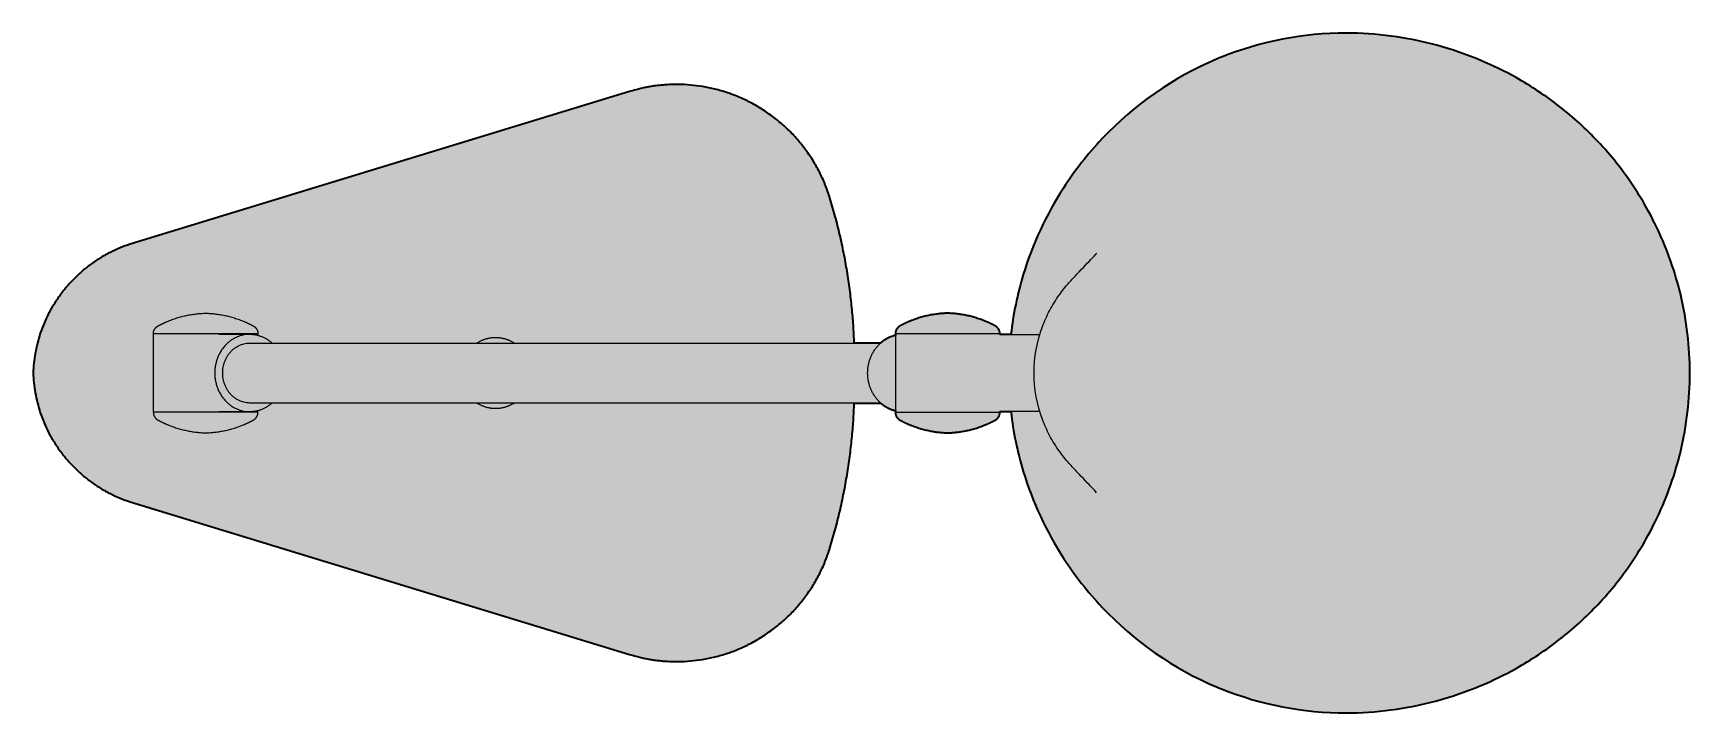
# Model space of a CAD drawing. Header units: millimetres. Extents: x 0 to 871, y -339 to 454.
# Drawn here: x 69.8 to 429.4, y -339.1 to -191.6 of the extents above; entities that cross this region are included whole.
import ezdxf

# ---------------------------------------------------------------- set-up
doc = ezdxf.new("R2010")
doc.units = ezdxf.units.MM
doc.layers.add('Blocks', color=7, linetype='Continuous')
doc.layers.add('Blocks$Fill', color=7, linetype='Continuous', true_color=0xffffff)
doc.layers.add('Blocks$Inner', color=7, linetype='Continuous', lineweight=25, true_color=0x007f00)
doc.layers.add('Blocks$Outline', color=7, linetype='Continuous', lineweight=35, true_color=0xff3f3f)

# ---------------------------------------------------------------- blocks, each defined once
blk = doc.blocks.new('VL38 Table Lamp Top')
at = {"layer": 'Blocks$Fill'}
blk.add_hatch(color=256, dxfattribs=at).paths.add_polyline_path([(21.06, 27.95), (20.52, 27.77), (19.98, 27.58), (19.44, 27.37), (18.9, 27.16), (18.36, 26.93), (17.83, 26.69), (17.3, 26.44), (16.77, 26.18), (16.25, 25.91), (15.73, 25.63), (15.21, 25.34), (14.7, 25.04), (14.19, 24.72), (13.69, 24.4), (13.19, 24.06), (12.7, 23.72), (12.22, 23.36), (11.74, 23), (11.27, 22.62), (10.8, 22.24), (10.35, 21.84), (9.9, 21.44), (9.46, 21.03), (9.02, 20.61), (8.6, 20.18), (8.18, 19.74), (7.77, 19.29), (7.38, 18.84), (6.99, 18.38), (6.61, 17.91), (6.24, 17.43), (5.88, 16.95), (5.53, 16.46), (5.19, 15.97), (4.86, 15.47), (4.54, 14.97), (4.23, 14.46), (3.94, 13.94), (3.65, 13.42), (3.37, 12.9), (3.11, 12.38), (2.85, 11.85), (2.61, 11.31), (2.38, 10.78), (2.16, 10.24), (1.95, 9.7), (1.75, 9.16), (1.56, 8.62), (1.39, 8.07), (1.22, 7.53), (1.07, 6.99), (0.92, 6.44), (0.79, 5.9), (0.67, 5.35), (0.56, 4.81), (0.45, 4.27), (0.36, 3.73), (0.28, 3.19), (0.21, 2.65), (0.15, 2.12), (0.1, 1.58), (0.06, 1.05), (0, 0), (0.06, -1.05), (0.1, -1.58), (0.15, -2.12), (0.21, -2.65), (0.28, -3.19), (0.36, -3.73), (0.45, -4.27), (0.56, -4.81), (0.67, -5.35), (0.79, -5.9), (0.92, -6.44), (1.07, -6.99), (1.22, -7.53), (1.39, -8.07), (1.56, -8.62), (1.75, -9.16), (1.95, -9.7), (2.16, -10.24), (2.38, -10.78), (2.61, -11.31), (2.85, -11.85), (3.11, -12.38), (3.37, -12.9), (3.65, -13.42), (3.94, -13.94), (4.23, -14.46), (4.54, -14.97), (4.86, -15.47), (5.19, -15.97), (5.53, -16.46), (5.88, -16.95), (6.24, -17.43), (6.61, -17.91), (6.99, -18.38), (7.38, -18.84), (7.77, -19.29), (8.18, -19.74), (8.6, -20.18), (9.02, -20.61), (9.46, -21.03), (9.9, -21.44), (10.35, -21.84), (10.8, -22.24), (11.27, -22.62), (11.74, -23), (12.22, -23.36), (12.7, -23.72), (13.19, -24.06), (13.69, -24.4), (14.19, -24.72), (14.7, -25.04), (15.21, -25.34), (15.73, -25.63), (16.25, -25.91), (16.77, -26.18), (17.3, -26.44), (17.83, -26.69), (18.36, -26.93), (18.9, -27.16), (19.44, -27.37), (19.98, -27.58), (20.52, -27.77), (21.06, -27.95), (129.49, -61.1), (130.13, -61.29), (130.78, -61.47), (131.43, -61.63), (132.07, -61.78), (132.72, -61.92), (133.36, -62.05), (134, -62.16), (134.65, -62.26), (135.28, -62.35), (135.92, -62.42), (136.55, -62.48), (137.18, -62.53), (137.81, -62.57), (138.43, -62.6), (139.05, -62.62), (139.67, -62.62), (140.29, -62.62), (140.91, -62.6), (141.54, -62.57), (142.17, -62.53), (142.8, -62.48), (143.44, -62.42), (144.08, -62.34), (144.72, -62.25), (145.37, -62.15), (146.01, -62.04), (146.66, -61.91), (147.31, -61.77), (147.96, -61.62), (148.61, -61.45), (149.26, -61.27), (149.91, -61.08), (150.56, -60.87), (151.21, -60.65), (151.86, -60.42), (152.5, -60.17), (153.14, -59.91), (153.78, -59.63), (154.42, -59.34), (155.05, -59.04), (155.68, -58.72), (156.31, -58.39), (156.92, -58.05), (157.54, -57.69), (158.14, -57.32), (158.75, -56.93), (159.34, -56.53), (159.93, -56.12), (160.51, -55.7), (161.08, -55.26), (161.64, -54.81), (162.2, -54.35), (162.74, -53.88), (163.28, -53.4), (163.8, -52.9), (164.32, -52.4), (164.82, -51.88), (165.32, -51.35), (165.8, -50.82), (166.27, -50.27), (166.73, -49.72), (167.18, -49.15), (167.61, -48.58), (168.03, -48), (168.44, -47.41), (168.84, -46.82), (169.22, -46.22), (169.59, -45.61), (169.95, -44.99), (170.29, -44.37), (170.62, -43.75), (170.94, -43.12), (171.24, -42.49), (171.53, -41.85), (171.8, -41.21), (172.07, -40.57), (172.31, -39.92), (172.55, -39.28), (172.77, -38.63), (172.97, -37.98), (174.11, -34), (175.11, -30.02), (175.97, -26.05), (176.69, -22.09), (177.28, -18.15), (177.73, -14.23), (178.05, -10.35), (178.25, -6.51), (184, -6.51), (184.18, -6.66), (184.36, -6.81), (184.55, -6.95), (184.74, -7.09), (184.93, -7.21), (185.13, -7.34), (185.33, -7.45), (185.53, -7.56), (185.73, -7.66), (185.93, -7.75), (186.14, -7.84), (186.34, -7.91), (186.55, -7.99), (186.75, -8.05), (186.96, -8.11), (187.17, -8.16), (187.17, -8.48), (187.17, -8.53), (187.17, -8.57), (187.17, -8.61), (187.17, -8.66), (187.17, -8.7), (187.18, -8.74), (187.18, -8.79), (187.19, -8.83), (187.2, -8.88), (187.21, -8.92), (187.22, -8.96), (187.23, -9.01), (187.24, -9.05), (187.25, -9.1), (187.27, -9.14), (187.28, -9.19), (187.3, -9.23), (187.32, -9.28), (187.34, -9.32), (187.36, -9.36), (187.38, -9.41), (187.4, -9.45), (187.43, -9.49), (187.45, -9.53), (187.48, -9.57), (187.5, -9.62), (187.53, -9.66), (187.56, -9.69), (187.59, -9.73), (187.63, -9.77), (187.66, -9.81), (187.69, -9.85), (187.73, -9.88), (187.75, -9.9), (187.78, -9.93), (187.8, -9.95), (187.83, -9.98), (187.85, -10), (187.88, -10.02), (187.91, -10.04), (187.94, -10.06), (187.96, -10.08), (187.99, -10.1), (188.02, -10.12), (188.05, -10.14), (188.08, -10.16), (188.11, -10.18), (188.14, -10.19), (188.17, -10.21), (188.67, -10.48), (189.19, -10.73), (189.7, -10.97), (190.22, -11.2), (190.74, -11.41), (191.26, -11.6), (191.78, -11.79), (192.31, -11.96), (192.83, -12.11), (193.36, -12.25), (193.88, -12.38), (194.4, -12.5), (194.93, -12.6), (195.45, -12.69), (195.97, -12.77), (196.48, -12.84), (197, -12.89), (197.51, -12.93), (198.01, -12.96), (198.52, -12.98), (199.02, -12.96), (199.53, -12.93), (200.04, -12.89), (200.55, -12.84), (201.07, -12.77), (201.59, -12.69), (202.11, -12.6), (202.63, -12.5), (203.15, -12.38), (203.68, -12.25), (204.2, -12.11), (204.73, -11.96), (205.25, -11.79), (205.77, -11.6), (206.29, -11.41), (206.81, -11.2), (207.33, -10.97), (207.85, -10.73), (208.36, -10.48), (208.87, -10.21), (208.9, -10.19), (208.93, -10.18), (208.96, -10.16), (208.99, -10.14), (209.01, -10.12), (209.04, -10.1), (209.07, -10.08), (209.1, -10.06), (209.13, -10.04), (209.15, -10.02), (209.18, -10), (209.21, -9.98), (209.23, -9.95), (209.26, -9.93), (209.28, -9.9), (209.31, -9.88), (209.34, -9.85), (209.38, -9.81), (209.41, -9.77), (209.44, -9.73), (209.47, -9.69), (209.5, -9.66), (209.53, -9.62), (209.56, -9.57), (209.58, -9.53), (209.61, -9.49), (209.63, -9.45), (209.66, -9.41), (209.68, -9.36), (209.7, -9.32), (209.72, -9.28), (209.73, -9.23), (209.75, -9.19), (209.77, -9.14), (209.78, -9.1), (209.8, -9.05), (209.81, -9.01), (209.82, -8.96), (209.83, -8.92), (209.84, -8.88), (209.84, -8.83), (209.85, -8.79), (209.86, -8.74), (209.86, -8.7), (209.86, -8.66), (209.87, -8.61), (209.87, -8.57), (209.87, -8.53), (209.87, -8.48), (209.87, -8.34), (212.25, -8.34), (212.46, -9.99), (212.71, -11.64), (212.99, -13.27), (213.3, -14.91), (213.66, -16.53), (214.05, -18.15), (214.48, -19.76), (214.94, -21.36), (215.33, -22.6), (215.74, -23.83), (216.18, -25.06), (216.63, -26.28), (217.1, -27.49), (217.6, -28.69), (218.11, -29.88), (218.65, -31.07), (219.79, -33.4), (221, -35.7), (222.3, -37.95), (223.67, -40.15), (224.6, -41.57), (225.57, -42.95), (226.57, -44.32), (227.6, -45.67), (228.66, -46.99), (229.75, -48.29), (230.87, -49.56), (232.02, -50.81), (233.35, -52.19), (234.71, -53.53), (236.11, -54.83), (237.54, -56.1), (239, -57.32), (240.49, -58.51), (242.01, -59.66), (243.56, -60.77), (245.13, -61.84), (246.74, -62.86), (248.37, -63.85), (250.02, -64.79), (251.7, -65.68), (253.41, -66.54), (255.13, -67.34), (256.88, -68.11), (257.96, -68.55), (259.58, -69.18), (261.21, -69.77), (262.86, -70.31), (264.51, -70.82), (266.18, -71.29), (267.86, -71.71), (269.54, -72.1), (271.24, -72.45), (272.94, -72.75), (274.65, -73.02), (276.37, -73.24), (278.1, -73.43), (279.83, -73.57), (281.56, -73.67), (283.3, -73.74), (285.04, -73.76), (287.48, -73.72), (289.91, -73.6), (292.33, -73.4), (294.75, -73.12), (297.26, -72.75), (299.76, -72.29), (302.23, -71.75), (304.69, -71.13), (307.12, -70.43), (309.52, -69.64), (311.9, -68.78), (314.25, -67.84), (316.2, -66.99), (318.13, -66.08), (320.03, -65.12), (321.9, -64.11), (323.12, -63.41), (324.35, -62.67), (325.57, -61.91), (326.78, -61.13), (327.97, -60.32), (329.15, -59.49), (330.3, -58.64), (331.42, -57.79), (332.51, -56.92), (333.58, -56.03), (334.64, -55.12), (335.68, -54.19), (336.7, -53.24), (337.7, -52.27), (338.69, -51.28), (339.65, -50.28), (340.71, -49.13), (341.75, -47.95), (342.76, -46.76), (343.74, -45.55), (344.7, -44.31), (345.63, -43.06), (346.54, -41.78), (347.42, -40.49), (348.26, -39.18), (349.07, -37.87), (349.86, -36.53), (350.62, -35.18), (351.35, -33.81), (352.05, -32.43), (352.72, -31.03), (353.37, -29.62), (354.13, -27.84), (354.84, -26.03), (355.51, -24.2), (356.13, -22.36), (356.56, -21), (356.95, -19.62), (357.32, -18.25), (357.66, -16.86), (358.13, -14.78), (358.53, -12.69), (358.86, -10.59), (359.14, -8.49), (359.36, -6.37), (359.51, -4.25), (359.6, -2.13), (359.64, 0), (359.6, 2.13), (359.51, 4.25), (359.36, 6.37), (359.14, 8.49), (358.86, 10.59), (358.53, 12.69), (358.13, 14.78), (357.66, 16.86), (357.32, 18.25), (356.95, 19.62), (356.56, 21), (356.13, 22.36), (355.51, 24.2), (354.84, 26.03), (354.13, 27.84), (353.37, 29.62), (352.72, 31.03), (352.05, 32.43), (351.35, 33.81), (350.62, 35.18), (349.86, 36.53), (349.07, 37.87), (348.26, 39.18), (347.42, 40.49), (346.54, 41.78), (345.63, 43.06), (344.7, 44.31), (343.74, 45.55), (342.76, 46.76), (341.75, 47.95), (340.71, 49.13), (339.65, 50.28), (338.69, 51.28), (337.7, 52.27), (336.7, 53.24), (335.68, 54.19), (334.64, 55.12), (333.58, 56.03), (332.51, 56.92), (331.42, 57.79), (330.3, 58.64), (329.15, 59.49), (327.97, 60.32), (326.78, 61.13), (325.57, 61.91), (324.35, 62.67), (323.12, 63.41), (321.9, 64.11), (320.03, 65.12), (318.13, 66.08), (316.2, 66.99), (314.25, 67.84), (311.9, 68.78), (309.52, 69.64), (307.12, 70.43), (304.69, 71.13), (302.23, 71.75), (299.76, 72.29), (297.26, 72.75), (294.75, 73.12), (292.33, 73.4), (289.91, 73.6), (287.48, 73.72), (285.04, 73.76), (283.3, 73.74), (281.56, 73.67), (279.83, 73.57), (278.1, 73.43), (276.37, 73.24), (274.65, 73.02), (272.94, 72.75), (271.24, 72.45), (269.54, 72.1), (267.86, 71.71), (266.18, 71.29), (264.51, 70.82), (262.86, 70.31), (261.21, 69.77), (259.58, 69.18), (257.96, 68.55), (256.88, 68.11), (255.13, 67.34), (253.41, 66.54), (251.7, 65.68), (250.02, 64.79), (248.37, 63.85), (246.74, 62.86), (245.13, 61.84), (243.56, 60.77), (242.01, 59.66), (240.49, 58.51), (239, 57.32), (237.54, 56.1), (236.11, 54.83), (234.71, 53.53), (233.35, 52.19), (232.02, 50.81), (230.87, 49.56), (229.75, 48.29), (228.66, 46.99), (227.6, 45.67), (226.57, 44.32), (225.57, 42.95), (224.6, 41.57), (223.67, 40.15), (222.3, 37.95), (221, 35.7), (219.79, 33.4), (218.65, 31.07), (218.11, 29.88), (217.6, 28.69), (217.1, 27.49), (216.63, 26.28), (216.18, 25.06), (215.74, 23.83), (215.33, 22.6), (214.94, 21.36), (214.48, 19.76), (214.05, 18.15), (213.66, 16.53), (213.3, 14.91), (212.99, 13.27), (212.71, 11.64), (212.46, 9.99), (212.25, 8.34), (209.87, 8.34), (209.87, 8.48), (209.87, 8.53), (209.87, 8.57), (209.87, 8.61), (209.86, 8.66), (209.86, 8.7), (209.86, 8.74), (209.85, 8.79), (209.84, 8.83), (209.84, 8.88), (209.83, 8.92), (209.82, 8.96), (209.81, 9.01), (209.8, 9.05), (209.78, 9.1), (209.77, 9.14), (209.75, 9.19), (209.73, 9.23), (209.72, 9.28), (209.7, 9.32), (209.68, 9.36), (209.66, 9.41), (209.63, 9.45), (209.61, 9.49), (209.58, 9.53), (209.56, 9.57), (209.53, 9.62), (209.5, 9.66), (209.47, 9.69), (209.44, 9.73), (209.41, 9.77), (209.38, 9.81), (209.34, 9.85), (209.31, 9.88), (209.28, 9.9), (209.26, 9.93), (209.23, 9.95), (209.21, 9.98), (209.18, 10), (209.15, 10.02), (209.13, 10.04), (209.1, 10.06), (209.07, 10.08), (209.04, 10.1), (209.01, 10.12), (208.99, 10.14), (208.96, 10.16), (208.93, 10.18), (208.9, 10.19), (208.87, 10.21), (208.36, 10.48), (207.85, 10.73), (207.33, 10.97), (206.81, 11.2), (206.29, 11.41), (205.77, 11.6), (205.25, 11.79), (204.73, 11.96), (204.2, 12.11), (203.68, 12.25), (203.15, 12.38), (202.63, 12.5), (202.11, 12.6), (201.59, 12.69), (201.07, 12.77), (200.55, 12.84), (200.04, 12.89), (199.53, 12.93), (199.02, 12.96), (198.52, 12.98), (198.01, 12.96), (197.51, 12.93), (197, 12.89), (196.48, 12.84), (195.97, 12.77), (195.45, 12.69), (194.93, 12.6), (194.4, 12.5), (193.88, 12.38), (193.36, 12.25), (192.83, 12.11), (192.31, 11.96), (191.78, 11.79), (191.26, 11.6), (190.74, 11.41), (190.22, 11.2), (189.7, 10.97), (189.19, 10.73), (188.67, 10.48), (188.17, 10.21), (188.14, 10.19), (188.11, 10.18), (188.08, 10.16), (188.05, 10.14), (188.02, 10.12), (187.99, 10.1), (187.96, 10.08), (187.94, 10.06), (187.91, 10.04), (187.88, 10.02), (187.85, 10), (187.83, 9.98), (187.8, 9.95), (187.78, 9.93), (187.75, 9.9), (187.73, 9.88), (187.69, 9.85), (187.66, 9.81), (187.63, 9.77), (187.59, 9.73), (187.56, 9.69), (187.53, 9.66), (187.5, 9.62), (187.48, 9.57), (187.45, 9.53), (187.43, 9.49), (187.4, 9.45), (187.38, 9.41), (187.36, 9.36), (187.34, 9.32), (187.32, 9.28), (187.3, 9.23), (187.28, 9.19), (187.27, 9.14), (187.25, 9.1), (187.24, 9.05), (187.23, 9.01), (187.22, 8.96), (187.21, 8.92), (187.2, 8.88), (187.19, 8.83), (187.18, 8.79), (187.18, 8.74), (187.17, 8.7), (187.17, 8.66), (187.17, 8.61), (187.17, 8.57), (187.17, 8.53), (187.17, 8.48), (187.17, 8.16), (186.96, 8.11), (186.75, 8.05), (186.55, 7.99), (186.34, 7.91), (186.14, 7.84), (185.93, 7.75), (185.73, 7.66), (185.53, 7.56), (185.33, 7.45), (185.13, 7.34), (184.93, 7.21), (184.74, 7.09), (184.55, 6.95), (184.36, 6.81), (184.18, 6.66), (184, 6.51), (178.25, 6.51), (178.05, 10.35), (177.73, 14.23), (177.28, 18.15), (176.69, 22.09), (175.97, 26.05), (175.11, 30.02), (174.11, 34), (172.97, 37.98), (172.77, 38.63), (172.55, 39.28), (172.31, 39.92), (172.07, 40.57), (171.8, 41.21), (171.53, 41.85), (171.24, 42.49), (170.94, 43.12), (170.62, 43.75), (170.29, 44.37), (169.95, 44.99), (169.59, 45.61), (169.22, 46.22), (168.84, 46.82), (168.44, 47.41), (168.03, 48), (167.61, 48.58), (167.18, 49.15), (166.73, 49.72), (166.27, 50.27), (165.8, 50.82), (165.32, 51.35), (164.82, 51.88), (164.32, 52.4), (163.8, 52.9), (163.28, 53.4), (162.74, 53.88), (162.2, 54.35), (161.64, 54.81), (161.08, 55.26), (160.51, 55.7), (159.93, 56.12), (159.34, 56.53), (158.75, 56.93), (158.14, 57.32), (157.54, 57.69), (156.92, 58.05), (156.31, 58.39), (155.68, 58.72), (155.05, 59.04), (154.42, 59.34), (153.78, 59.63), (153.14, 59.91), (152.5, 60.17), (151.86, 60.42), (151.21, 60.65), (150.56, 60.87), (149.91, 61.08), (149.26, 61.27), (148.61, 61.45), (147.96, 61.62), (147.31, 61.77), (146.66, 61.91), (146.01, 62.04), (145.37, 62.15), (144.72, 62.25), (144.08, 62.34), (143.44, 62.42), (142.8, 62.48), (142.17, 62.53), (141.54, 62.57), (140.91, 62.6), (140.29, 62.62), (139.67, 62.62), (139.05, 62.62), (138.43, 62.6), (137.81, 62.57), (137.18, 62.53), (136.55, 62.48), (135.92, 62.42), (135.28, 62.35), (134.65, 62.26), (134, 62.16), (133.36, 62.05), (132.72, 61.92), (132.07, 61.78), (131.43, 61.63), (130.78, 61.47), (130.13, 61.29), (129.49, 61.1)], flags=0)
at = {"layer": 'Blocks$Inner'}
for points in [[(26.11, -8.48), (26.11, 0), (26.11, 8.48)], [(187.17, 8.48), (187.17, 0), (187.17, -8.48)], [(209.87, 8.48), (209.87, 8.34), (218.52, 8.34)], [(218.52, -8.34), (209.87, -8.34), (209.87, -8.48)]]:
    blk.add_lwpolyline(points, dxfattribs=at)
for points, knots in [([(212.25, 8.34), (212.76, 12.75), (213.66, 17.1), (216.96, 28), (219.91, 34.34), (223.67, 40.15), (226.12, 43.94), (228.92, 47.52), (232.02, 50.81), (239.03, 58.25), (247.49, 64.16), (256.88, 68.11), (257.24, 68.26), (257.6, 68.41), (257.96, 68.55), (266.56, 72), (275.74, 73.76), (285.04, 73.76)], [8.381977, 8.381977, 8.381977, 8.381977, 21.747719, 21.747719, 42.634581, 42.634581, 42.634581, 56.226001, 56.226001, 56.226001, 87.009241, 87.009241, 87.009241, 88.181764, 88.181764, 88.181764, 116.140611, 116.140611, 116.140611, 116.140611]), ([(285.04, 73.76), (288.29, 73.76), (291.53, 73.54), (294.75, 73.12), (301.47, 72.24), (308.03, 70.45), (314.25, 67.84), (316.87, 66.74), (319.42, 65.49), (321.9, 64.11), (325.16, 62.29), (328.47, 60.09), (334.35, 55.5), (337.1, 52.98), (339.65, 50.28), (342.51, 47.24), (345.11, 43.97), (349.7, 37.04), (351.69, 33.4), (353.37, 29.62), (354.41, 27.27), (355.34, 24.81), (356.71, 20.55), (357.23, 18.71), (358.97, 11.34), (359.64, 5.68), (359.64, 0)], [116.140611, 116.140611, 116.140611, 116.140611, 125.888984, 125.888984, 125.888984, 146.284954, 146.284954, 146.284954, 154.853837, 154.853837, 154.853837, 166.199379, 166.199379, 177.492293, 177.492293, 177.492293, 190.019714, 190.019714, 202.440767, 202.440767, 202.440767, 210.189572, 210.189572, 215.911901, 215.911901, 232.985496, 232.985496, 232.985496, 232.985496]), ([(217.29, 0), (217.29, 3.45), (217.91, 6.87), (219.11, 10.11), (219.55, 11.28), (220.06, 12.43), (221.26, 14.68), (221.99, 15.86), (223.07, 17.39), (223.43, 17.86), (224.15, 18.76), (224.51, 19.18), (225.19, 19.96), (225.49, 20.28), (225.8, 20.61), (225.86, 20.68), (225.92, 20.74), (226.05, 20.88), (226.16, 20.99), (226.25, 21.09), (227.26, 22.15), (228.76, 23.72), (229.54, 24.55), (230.07, 25.11), (230.83, 25.94), (230.88, 25.99)], [101.927705, 101.927705, 101.927705, 101.927705, 112.31083, 112.31083, 112.31083, 116.106496, 116.106496, 120.100021, 120.100021, 121.97176, 121.97176, 123.972213, 123.972213, 126.244335, 126.244335, 126.888832, 126.888832, 126.888832, 128.40623, 128.40623, 128.40623, 149.020945, 149.020945, 149.020945, 162.102683, 162.102683, 162.102683, 162.102683]), ([(230.87, -25.98), (230.83, -25.94), (230.07, -25.11), (229.54, -24.55), (228.76, -23.72), (227.26, -22.15), (226.25, -21.09), (226.16, -20.99), (226.05, -20.88), (225.92, -20.74), (225.86, -20.68), (225.8, -20.61), (225.49, -20.28), (225.19, -19.96), (224.51, -19.18), (224.15, -18.76), (223.43, -17.86), (223.07, -17.39), (221.99, -15.86), (221.26, -14.68), (220.06, -12.43), (219.55, -11.28), (219.11, -10.11), (217.91, -6.87), (217.29, -3.45), (217.29, 0)], [41.752727, 41.752727, 41.752727, 41.752727, 54.834465, 54.834465, 54.834465, 75.44918, 75.44918, 75.44918, 76.966577, 76.966577, 76.966577, 77.611075, 77.611075, 79.883196, 79.883196, 81.883649, 81.883649, 83.755388, 83.755388, 87.748913, 87.748913, 91.544579, 91.544579, 91.544579, 101.927705, 101.927705, 101.927705, 101.927705]), ([(359.64, 0), (359.64, -5.68), (358.97, -11.34), (357.23, -18.71), (356.71, -20.55), (355.34, -24.81), (354.41, -27.27), (353.37, -29.62), (351.69, -33.4), (349.7, -37.04), (345.11, -43.97), (342.51, -47.24), (339.65, -50.28), (337.1, -52.98), (334.35, -55.5), (328.47, -60.09), (325.16, -62.29), (321.9, -64.11), (319.42, -65.49), (316.87, -66.74), (314.25, -67.84), (308.03, -70.45), (301.47, -72.24), (294.75, -73.12), (291.53, -73.54), (288.29, -73.76), (285.04, -73.76)], [232.985496, 232.985496, 232.985496, 232.985496, 250.059091, 250.059091, 255.78142, 255.78142, 263.530225, 263.530225, 263.530225, 275.951278, 275.951278, 288.478699, 288.478699, 288.478699, 299.771612, 299.771612, 311.117155, 311.117155, 311.117155, 319.686038, 319.686038, 319.686038, 340.082008, 340.082008, 340.082008, 349.830381, 349.830381, 349.830381, 349.830381]), ([(285.04, -73.76), (275.74, -73.76), (266.56, -72), (257.96, -68.55), (257.6, -68.41), (257.24, -68.26), (256.88, -68.11), (247.49, -64.16), (239.03, -58.25), (232.02, -50.81), (228.92, -47.52), (226.12, -43.94), (223.67, -40.15), (219.91, -34.34), (216.96, -28), (213.66, -17.1), (212.76, -12.75), (212.25, -8.34)], [349.830381, 349.830381, 349.830381, 349.830381, 377.789228, 377.789228, 377.789228, 378.961751, 378.961751, 378.961751, 409.744991, 409.744991, 409.744991, 423.336411, 423.336411, 423.336411, 444.223273, 444.223273, 457.589015, 457.589015, 457.589015, 457.589015])]:
    blk.add_open_spline(points, degree=3, knots=knots, dxfattribs=at)
for points, weights, knots in [([(172.97, 37.98), (165.44, 62.62), (139.67, 62.62), (134.46, 62.62), (129.49, 61.1)], [0.906614070227, 0.765402629818, 1, 0.941704151368, 0.906614070227], [6.595828, 6.595828, 6.595828, 7.853982, 7.853982, 8.166624, 8.166624, 8.166624]), ([(27.11, 10.21), (28.11, 10.75), (29.16, 11.2), (33.14, 12.87), (37.46, 12.98)], [0.878092463535, 0.884765405693, 0.89368153245, 0.929121021633, 1], [55.691139, 55.691139, 55.691139, 58.042941, 58.042941, 66.677686, 66.677686, 66.677686]), ([(37.46, 12.98), (41.77, 12.87), (45.75, 11.2), (46.8, 10.75), (47.81, 10.21)], [1, 0.929121021633, 0.89368153245, 0.884765405693, 0.878092463535], [66.677686, 66.677686, 66.677686, 75.31243, 75.31243, 77.664232, 77.664232, 77.664232]), ([(188.17, 10.21), (189.17, 10.75), (190.22, 11.2), (194.2, 12.87), (198.52, 12.98)], [0.878092463535, 0.884765405693, 0.89368153245, 0.929121021633, 1], [-1.029285, -1.029285, -1.029285, 1.322517, 1.322517, 9.957262, 9.957262, 9.957262]), ([(198.52, 12.98), (202.83, 12.87), (206.81, 11.2), (207.86, 10.75), (208.87, 10.21)], [1, 0.929121021633, 0.89368153245, 0.884765405693, 0.878092463535], [9.957262, 9.957262, 9.957262, 18.592006, 18.592006, 20.943808, 20.943808, 20.943808]), ([(26.11, 8.48), (26.1, 8.5), (26.1, 8.53), (26.1, 9.32), (26.67, 9.88), (26.86, 10.08), (27.11, 10.21)], [0.989206388298, 0.99449991084, 1, 0.853553390593, 0.853553390593, 0.853553390593, 0.871563682262], [53.490504, 53.490504, 53.490504, 53.550039, 53.550039, 55.135232, 55.135232, 55.691139, 55.691139, 55.691139]), ([(47.81, 10.21), (48.05, 10.08), (48.25, 9.88), (48.81, 9.32), (48.81, 8.53), (48.81, 8.5), (48.81, 8.48)], [0.871563682262, 0.853553390593, 0.853553390593, 0.853553390593, 1, 0.99449991084, 0.989206388298], [77.664232, 77.664232, 77.664232, 78.22014, 78.22014, 79.805332, 79.805332, 79.864867, 79.864867, 79.864867]), ([(104.42, 6.51), (102.56, 7.66), (100.38, 7.66), (98.2, 7.66), (96.35, 6.51)], [0.864870722711, 0.894264383165, 1, 0.894431854069, 0.864964025383], [7.69024, 7.69024, 7.69024, 12.03488, 12.03488, 16.372638, 16.372638, 16.372638]), ([(187.17, 8.48), (187.17, 8.5), (187.17, 8.53), (187.17, 9.32), (187.73, 9.88), (187.92, 10.08), (188.17, 10.21)], [0.989206388298, 0.99449991084, 1, 0.853553390593, 0.853553390593, 0.853553390593, 0.871563682262], [-3.229919, -3.229919, -3.229919, -3.170384, -3.170384, -1.585192, -1.585192, -1.029285, -1.029285, -1.029285]), ([(208.87, 10.21), (209.11, 10.08), (209.31, 9.88), (209.87, 9.32), (209.87, 8.53), (209.87, 8.5), (209.87, 8.48)], [0.871563682262, 0.853553390593, 0.853553390593, 0.853553390593, 1, 0.99449991084, 0.989206388298], [20.943808, 20.943808, 20.943808, 21.499716, 21.499716, 23.084908, 23.084908, 23.144443, 23.144443, 23.144443]), ([(96.35, -6.51), (98.2, -7.66), (100.38, -7.66), (102.56, -7.66), (104.42, -6.51)], [0.864909276037, 0.894333666709, 1, 0.894300359334, 0.864890733727], [7.693087, 7.693087, 7.693087, 12.03488, 12.03488, 16.378041, 16.378041, 16.378041]), ([(26.11, -8.48), (26.1, -8.5), (26.1, -8.53), (26.1, -9.32), (26.67, -9.88), (26.86, -10.08), (27.11, -10.21)], [0.989206388298, 0.99449991084, 1, 0.853553390593, 0.853553390593, 0.853553390593, 0.871563682262], [53.490504, 53.490504, 53.490504, 53.550039, 53.550039, 55.135232, 55.135232, 55.691139, 55.691139, 55.691139]), ([(27.11, -10.21), (28.11, -10.75), (29.16, -11.2), (33.14, -12.87), (37.46, -12.98)], [0.878092463535, 0.884765405693, 0.89368153245, 0.929121021633, 1], [55.691139, 55.691139, 55.691139, 58.042941, 58.042941, 66.677686, 66.677686, 66.677686]), ([(37.46, -12.98), (41.77, -12.87), (45.75, -11.2), (46.8, -10.75), (47.81, -10.21)], [1, 0.929121021633, 0.89368153245, 0.884765405693, 0.878092463535], [66.677686, 66.677686, 66.677686, 75.31243, 75.31243, 77.664232, 77.664232, 77.664232]), ([(47.81, -10.21), (48.05, -10.08), (48.25, -9.88), (48.81, -9.32), (48.81, -8.53), (48.81, -8.5), (48.81, -8.48)], [0.871563682262, 0.853553390593, 0.853553390593, 0.853553390593, 1, 0.99449991084, 0.989206388298], [77.664232, 77.664232, 77.664232, 78.22014, 78.22014, 79.805332, 79.805332, 79.864867, 79.864867, 79.864867]), ([(188.17, -10.21), (187.92, -10.08), (187.73, -9.88), (187.17, -9.32), (187.17, -8.53), (187.17, -8.5), (187.17, -8.48)], [0.871563682262, 0.853553390593, 0.853553390593, 0.853553390593, 1, 0.99449991084, 0.989206388298], [37.971593, 37.971593, 37.971593, 38.5275, 38.5275, 40.112693, 40.112693, 40.172227, 40.172227, 40.172227]), ([(198.52, -12.98), (194.2, -12.87), (190.22, -11.2), (189.17, -10.75), (188.17, -10.21)], [1, 0.929121021633, 0.89368153245, 0.884765405693, 0.878092463535], [26.985046, 26.985046, 26.985046, 35.619791, 35.619791, 37.971593, 37.971593, 37.971593]), ([(208.87, -10.21), (207.86, -10.75), (206.81, -11.2), (202.83, -12.87), (198.52, -12.98)], [0.878092463535, 0.884765405693, 0.89368153245, 0.929121021633, 1], [15.9985, 15.9985, 15.9985, 18.350302, 18.350302, 26.985046, 26.985046, 26.985046]), ([(209.87, -8.48), (209.87, -8.5), (209.87, -8.53), (209.87, -9.32), (209.31, -9.88), (209.11, -10.08), (208.87, -10.21)], [0.989206388298, 0.99449991084, 1, 0.853553390593, 0.853553390593, 0.853553390593, 0.871563682262], [13.797865, 13.797865, 13.797865, 13.8574, 13.8574, 15.442592, 15.442592, 15.9985, 15.9985, 15.9985]), ([(129.49, -61.1), (134.46, -62.62), (139.67, -62.62), (165.44, -62.62), (172.97, -37.98)], [0.906614070227, 0.941704151368, 1, 0.765402629818, 0.906614070227], [11.313506, 11.313506, 11.313506, 11.626149, 11.626149, 12.884303, 12.884303, 12.884303])]:
    blk.add_rational_spline(points, weights, degree=2, knots=knots, dxfattribs=at)
for points in [[(129.49, 61.1), (21.06, 27.95)], [(40.33, 8.41), (47.05, 8.41)], [(48.81, 8.48), (48.81, 8.18)], [(47.05, 6.51), (184, 6.51)], [(184, -6.51), (47.05, -6.51)], [(47.05, -8.41), (40.33, -8.41)], [(48.81, -8.48), (48.81, -8.18)], [(21.06, -27.95), (129.49, -61.1)]]:
    blk.add_open_spline(points, degree=1, dxfattribs=at)
for points, weights in [([(178.25, 6.51), (177.68, 22.59), (172.97, 37.98)], [0.985706262511, 0.937291799938, 0.906614070227]), ([(21.06, 27.95), (0.76, 21.34), (0, 0)], [0.90259765742, 0.773041905898, 0.985721727225]), ([(37.46, 8.48), (26.11, 8.48), (26.11, 8.48)], [1, 0.707106781187, 1]), ([(48.81, 8.48), (48.81, 8.48), (37.46, 8.48)], [1, 0.707106781187, 1]), ([(47.05, 8.41), (39.43, 8.41), (39.43, 0)], [1, 0.707106781186, 1]), ([(47.05, 8.41), (49.77, 8.41), (51.88, 6.51)], [1, 0.871166419951, 0.855671697083]), ([(181.16, 0), (181.16, 6.77), (187.17, 8.16)], [1, 0.748343450807, 0.929138147979]), ([(198.52, 8.48), (187.17, 8.48), (187.17, 8.48)], [1, 0.707106781187, 1]), ([(209.87, 8.48), (209.87, 8.48), (198.52, 8.48)], [1, 0.707106781187, 1]), ([(41.15, 0), (41.15, 6.51), (47.05, 6.51)], [1, 0.707106781187, 1]), ([(0, 0), (0.76, -21.34), (21.06, -27.95)], [0.985721727225, 0.773041905898, 0.90259765742]), ([(39.43, 0), (39.43, -8.41), (47.05, -8.41)], [1, 0.707106781186, 1]), ([(47.05, -6.51), (41.15, -6.51), (41.15, 0)], [1, 0.707106781187, 1]), ([(187.17, -8.16), (181.16, -6.77), (181.16, 0)], [0.929135918399, 0.748345002546, 1]), ([(51.88, -6.51), (49.77, -8.41), (47.05, -8.41)], [0.855659465769, 0.871115496635, 1]), ([(172.97, -37.98), (177.68, -22.59), (178.25, -6.51)], [0.906614070227, 0.937291799938, 0.985706262511]), ([(37.46, -8.48), (26.11, -8.48), (26.11, -8.48)], [1, 0.707106781187, 1]), ([(48.81, -8.48), (48.81, -8.48), (37.46, -8.48)], [1, 0.707106781187, 1]), ([(187.17, -8.48), (187.17, -8.48), (198.52, -8.48)], [1, 0.707106781187, 1]), ([(198.52, -8.48), (209.87, -8.48), (209.87, -8.48)], [1, 0.707106781187, 1])]:
    blk.add_rational_spline(points, weights, degree=2, dxfattribs=at)
at = {"layer": 'Blocks$Outline'}
for points in [[(129.49, 61.1), (21.06, 27.95)], [(187.17, 8.48), (187.17, 8.16)], [(209.87, 8.34), (209.87, 8.48)], [(212.25, 8.34), (209.87, 8.34)], [(184, 6.51), (178.25, 6.51)], [(178.25, -6.51), (184, -6.51)], [(187.17, -8.16), (187.17, -8.48)], [(209.87, -8.48), (209.87, -8.34)], [(209.87, -8.34), (212.25, -8.34)], [(21.06, -27.95), (129.49, -61.1)]]:
    blk.add_lwpolyline(points, dxfattribs=at)
for points, knots in [([(285.04, 73.76), (275.74, 73.76), (266.56, 72), (257.96, 68.55), (257.6, 68.41), (257.24, 68.26), (256.88, 68.11), (247.49, 64.16), (239.03, 58.25), (232.02, 50.81), (228.92, 47.52), (226.12, 43.94), (223.67, 40.15), (219.91, 34.34), (216.96, 28), (213.66, 17.1), (212.76, 12.75), (212.25, 8.34)], [-116.140611, -116.140611, -116.140611, -116.140611, -88.181764, -88.181764, -88.181764, -87.009241, -87.009241, -87.009241, -56.226001, -56.226001, -56.226001, -42.634581, -42.634581, -42.634581, -21.747719, -21.747719, -8.381977, -8.381977, -8.381977, -8.381977]), ([(359.64, 0), (359.64, 5.68), (358.97, 11.34), (357.23, 18.71), (356.71, 20.55), (355.34, 24.81), (354.41, 27.27), (353.37, 29.62), (351.69, 33.4), (349.7, 37.04), (345.11, 43.97), (342.51, 47.24), (339.65, 50.28), (337.1, 52.98), (334.35, 55.5), (328.47, 60.09), (325.16, 62.29), (321.9, 64.11), (319.42, 65.49), (316.87, 66.74), (314.25, 67.84), (308.03, 70.45), (301.47, 72.24), (294.75, 73.12), (291.53, 73.54), (288.29, 73.76), (285.04, 73.76)], [-116.844885, -116.844885, -116.844885, -116.844885, -99.77129, -99.77129, -94.048961, -94.048961, -86.300156, -86.300156, -86.300156, -73.879103, -73.879103, -61.351682, -61.351682, -61.351682, -50.058768, -50.058768, -38.713226, -38.713226, -38.713226, -30.144343, -30.144343, -30.144343, -9.748373, -9.748373, -9.748373, 0, 0, 0, 0]), ([(285.04, -73.76), (288.29, -73.76), (291.53, -73.54), (294.75, -73.12), (301.47, -72.24), (308.03, -70.45), (314.25, -67.84), (316.87, -66.74), (319.42, -65.49), (321.9, -64.11), (325.16, -62.29), (328.47, -60.09), (334.35, -55.5), (337.1, -52.98), (339.65, -50.28), (342.51, -47.24), (345.11, -43.97), (349.7, -37.04), (351.69, -33.4), (353.37, -29.62), (354.41, -27.27), (355.34, -24.81), (356.71, -20.55), (357.23, -18.71), (358.97, -11.34), (359.64, -5.68), (359.64, 0)], [-116.844885, -116.844885, -116.844885, -116.844885, -107.096512, -107.096512, -107.096512, -86.700542, -86.700542, -86.700542, -78.131659, -78.131659, -78.131659, -66.786116, -66.786116, -55.493203, -55.493203, -55.493203, -42.965782, -42.965782, -30.544729, -30.544729, -30.544729, -22.795924, -22.795924, -17.073595, -17.073595, 0, 0, 0, 0]), ([(212.25, -8.34), (212.76, -12.75), (213.66, -17.1), (216.96, -28), (219.91, -34.34), (223.67, -40.15), (226.12, -43.94), (228.92, -47.52), (232.02, -50.81), (239.03, -58.25), (247.49, -64.16), (256.88, -68.11), (257.24, -68.26), (257.6, -68.41), (257.96, -68.55), (266.56, -72), (275.74, -73.76), (285.04, -73.76)], [-107.758634, -107.758634, -107.758634, -107.758634, -94.392892, -94.392892, -73.50603, -73.50603, -73.50603, -59.91461, -59.91461, -59.91461, -29.13137, -29.13137, -29.13137, -27.958847, -27.958847, -27.958847, 0, 0, 0, 0])]:
    blk.add_open_spline(points, degree=3, knots=knots, dxfattribs=at)
for points, weights, knots in [([(172.97, 37.98), (165.44, 62.62), (139.67, 62.62), (134.46, 62.62), (129.49, 61.1)], [0.906614070227, 0.765402629818, 1, 0.941704151368, 0.906614070227], [0.312643, 0.312643, 0.312643, 1.570796, 1.570796, 1.883439, 1.883439, 1.883439]), ([(198.52, 12.98), (194.2, 12.87), (190.22, 11.2), (189.17, 10.75), (188.17, 10.21)], [1, 0.929121021633, 0.89368153245, 0.884765405693, 0.878092463535], [0, 0, 0, 8.634744, 8.634744, 10.986546, 10.986546, 10.986546]), ([(208.87, 10.21), (207.86, 10.75), (206.81, 11.2), (202.83, 12.87), (198.52, 12.98)], [0.878092463535, 0.884765405693, 0.89368153245, 0.929121021633, 1], [-10.986546, -10.986546, -10.986546, -8.634744, -8.634744, 0, 0, 0]), ([(188.17, 10.21), (187.92, 10.08), (187.73, 9.88), (187.17, 9.32), (187.17, 8.53), (187.17, 8.5), (187.17, 8.48)], [0.871563682262, 0.853553390593, 0.853553390593, 0.853553390593, 1, 0.99449991084, 0.989206388298], [1.029285, 1.029285, 1.029285, 1.585192, 1.585192, 3.170384, 3.170384, 3.229919, 3.229919, 3.229919]), ([(209.87, 8.48), (209.87, 8.5), (209.87, 8.53), (209.87, 9.32), (209.31, 9.88), (209.11, 10.08), (208.87, 10.21)], [0.989206388298, 0.99449991084, 1, 0.853553390593, 0.853553390593, 0.853553390593, 0.871563682262], [-3.229919, -3.229919, -3.229919, -3.170384, -3.170384, -1.585192, -1.585192, -1.029285, -1.029285, -1.029285]), ([(187.17, -8.48), (187.17, -8.5), (187.17, -8.53), (187.17, -9.32), (187.73, -9.88), (187.92, -10.08), (188.17, -10.21)], [0.989206388298, 0.99449991084, 1, 0.853553390593, 0.853553390593, 0.853553390593, 0.871563682262], [3.110849, 3.110849, 3.110849, 3.170384, 3.170384, 4.755577, 4.755577, 5.311484, 5.311484, 5.311484]), ([(188.17, -10.21), (189.17, -10.75), (190.22, -11.2), (194.2, -12.87), (198.52, -12.98)], [0.878092463535, 0.884765405693, 0.89368153245, 0.929121021633, 1], [60.943852, 60.943852, 60.943852, 63.295654, 63.295654, 71.930398, 71.930398, 71.930398]), ([(198.52, -12.98), (202.83, -12.87), (206.81, -11.2), (207.86, -10.75), (208.87, -10.21)], [1, 0.929121021633, 0.89368153245, 0.884765405693, 0.878092463535], [-71.930398, -71.930398, -71.930398, -63.295654, -63.295654, -60.943852, -60.943852, -60.943852]), ([(208.87, -10.21), (209.11, -10.08), (209.31, -9.88), (209.87, -9.32), (209.87, -8.53), (209.87, -8.5), (209.87, -8.48)], [0.871563682262, 0.853553390593, 0.853553390593, 0.853553390593, 1, 0.99449991084, 0.989206388298], [-5.311484, -5.311484, -5.311484, -4.755577, -4.755577, -3.170384, -3.170384, -3.110849, -3.110849, -3.110849]), ([(129.49, -61.1), (134.46, -62.62), (139.67, -62.62), (165.44, -62.62), (172.97, -37.98)], [0.906614070227, 0.941704151368, 1, 0.765402629818, 0.906614070227], [4.399746, 4.399746, 4.399746, 4.712389, 4.712389, 5.970543, 5.970543, 5.970543])]:
    blk.add_rational_spline(points, weights, degree=2, knots=knots, dxfattribs=at)
for points, weights in [([(178.25, 6.51), (177.68, 22.59), (172.97, 37.98)], [0.985706262511, 0.937291799938, 0.906614070227]), ([(21.06, 27.95), (0.76, 21.34), (0, 0)], [0.90259765742, 0.773041905898, 0.985721727225]), ([(187.17, 8.16), (185.4, 7.75), (184, 6.51)], [0.929135918399, 0.867572122221, 0.856153526413]), ([(0, 0), (0.76, -21.34), (21.06, -27.95)], [0.985721727225, 0.773041905898, 0.90259765742]), ([(172.97, -37.98), (177.68, -22.59), (178.25, -6.51)], [0.906614070227, 0.937291799938, 0.985706262511]), ([(184, -6.51), (185.4, -7.75), (187.17, -8.16)], [0.856153526412, 0.867572122221, 0.929135918399])]:
    blk.add_rational_spline(points, weights, degree=2, dxfattribs=at)

msp = doc.modelspace()

# ---------------------------------------------------------------- block references
at = {"layer": 'Blocks'}
msp.add_blockref('VL38 Table Lamp Top', (69.79, -265.34), dxfattribs=at)

doc.saveas('drawing.dxf')
